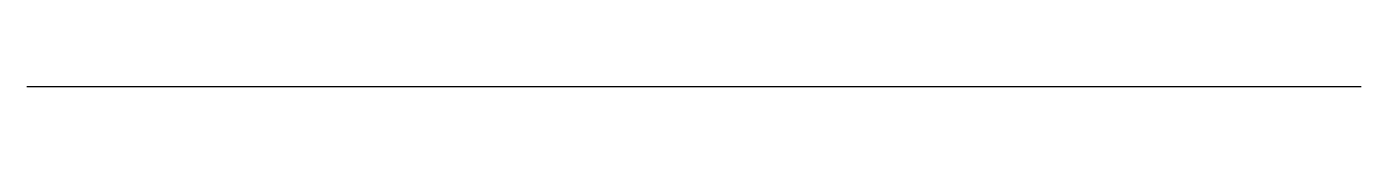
# Model space of a CAD drawing. Header units: millimetres. Extents: x -0.212 to 0.215, y -0.001 to -0.001.
import ezdxf

# ---------------------------------------------------------------- set-up
doc = ezdxf.new("R2010")
doc.units = ezdxf.units.MM

msp = doc.modelspace()

# ---------------------------------------------------------------- linework, layer by layer
msp.add_lwpolyline([(-0.21235, -0.00054), (0.21487, -0.00054)])

doc.saveas('drawing.dxf')
